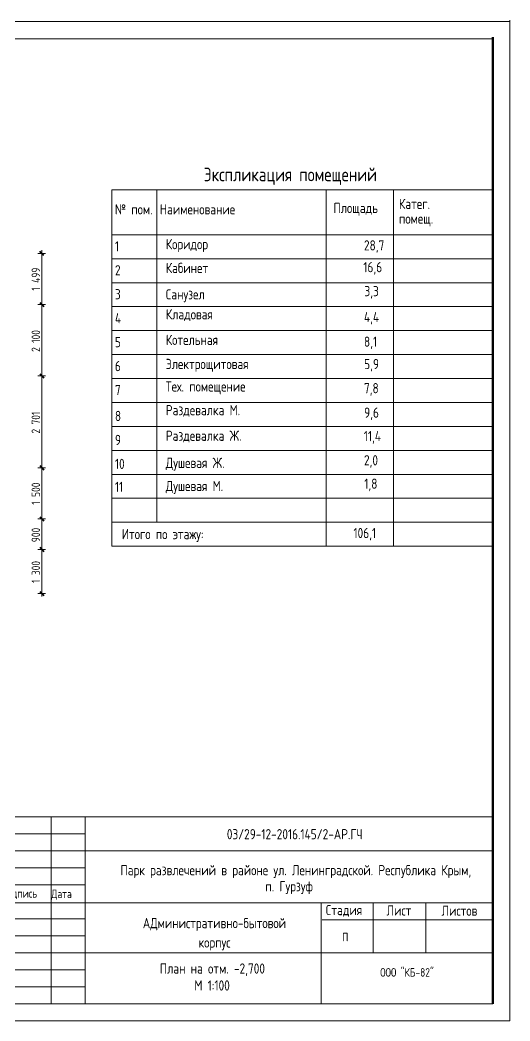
# Model space of a CAD drawing. Header units: feet. Extents: x -10410 to 374725, y -46422 to 88923.
# Drawn here: x 18132 to 32546, y -46422 to -16998 of the extents above; entities that cross this region are included whole.
import ezdxf

# ---------------------------------------------------------------- set-up
doc = ezdxf.new("R2010")
doc.units = ezdxf.units.FT
doc.header["$MEASUREMENT"] = 0
for name, color, linetype, lineweight in [('00_Ном._пера__120', 7, 'Continuous', 5), ('0_Ном._пера__1', 7, 'Continuous', 20), ('0_Ном._пера__120', 7, 'Continuous', 5), ('0_Ном._пера__241', 7, 'Continuous', 50), ('82323000_Ном._пера__1', 7, 'Continuous', 20), ('82323000_Ном._пера__120', 7, 'Continuous', 5), ('Конструктив - Лестница_Ном._пера__120', 7, 'Continuous', 5), ('Маркер - Оси_Ном._пера__1', 7, 'Continuous', 20), ('Размер - Общий_Ном._пера__120', 7, 'Continuous', 5), ('Размер - Общий_Ном._пера__21', 7, 'Continuous', 40)]:
    doc.layers.add(name, color=color, linetype=linetype, lineweight=lineweight)
doc.styles.add('СГЕНЕРИР_СТИЛЬ_2', font='CS_Gost2304.shx')
doc.styles.add('СГЕНЕРИР_СТИЛЬ_3', font='CS_Gost2304.shx')

msp = doc.modelspace()

# ---------------------------------------------------------------- linework, layer by layer
at = {"layer": '00_Ном._пера__120', "linetype": 'Continuous'}
for p, q in [((20049.1236, -40925.17126), (13553.54752, -40925.17126)), ((20049.1236, -41424.83096), (13553.54752, -41424.83096)), ((20049.1236, -41924.49066), (13553.54752, -41924.49066)), ((20049.1236, -43423.46975), (13553.54752, -43423.46975)), ((20049.1236, -43923.12945), (13553.54752, -43923.12945)), ((20049.1236, -44422.78915), (13553.54752, -44422.78915)), ((20049.1236, -44922.44885), (13553.54752, -44922.44885)), ((20049.1236, -45422.10855), (13553.54752, -45422.10855))]:
    msp.add_line(p, q, dxfattribs=at)
at = {"layer": '0_Ном._пера__1', "linetype": 'Continuous'}
for p, q in [((20836.6425, -21989.78006), (32046.2552, -21989.78006)), ((20836.6425, -21989.78006), (20836.6425, -32466.23047)), ((22157.20348, -21989.78006), (22157.20348, -23310.34103)), ((27140.26445, -22001.02323), (27140.26445, -32466.23047)), ((29116.10206, -21989.78006), (29116.10206, -23310.34103)), ((20836.6425, -23310.34103), (32046.2552, -23310.34103)), ((22157.20348, -23310.34103), (22157.20348, -24014.64022)), ((29116.10206, -23310.34103), (29116.10206, -24014.64022)), ((29116.10206, -23310.34103), (29116.10206, -24014.64022)), ((20836.6425, -24014.64022), (32046.2552, -24014.64022)), ((22157.20348, -24014.64022), (22157.20348, -24718.93941)), ((29116.10206, -24014.64022), (29116.10206, -24718.93941)), ((29116.10206, -24014.64022), (29116.10206, -24718.93941)), ((20836.6425, -24718.93941), (32046.2552, -24718.93941)), ((22157.20348, -24718.93941), (22157.20348, -25423.2386)), ((29116.10206, -24718.93941), (29116.10206, -25423.2386)), ((29116.10206, -24718.93941), (29116.10206, -25423.2386)), ((20836.6425, -25423.2386), (32046.2552, -25423.2386)), ((22157.20348, -25423.2386), (22157.20348, -26127.53779)), ((29116.10206, -25423.2386), (29116.10206, -26127.53779)), ((29116.10206, -25423.2386), (29116.10206, -26127.53779)), ((20836.6425, -26127.53779), (32046.2552, -26127.53779)), ((22157.20348, -26127.53779), (22157.20348, -26831.83697)), ((29116.10206, -26127.53779), (29116.10206, -26831.83697)), ((29116.10206, -26127.53779), (29116.10206, -26831.83697)), ((20836.6425, -26831.83697), (32046.2552, -26831.83697)), ((22157.20348, -26831.83697), (22157.20348, -27536.13616)), ((29116.10206, -26831.83697), (29116.10206, -27536.13616)), ((29116.10206, -26831.83697), (29116.10206, -27536.13616)), ((20836.6425, -27536.13616), (32046.2552, -27536.13616)), ((22157.20348, -27536.13616), (22157.20348, -28240.43535)), ((29116.10206, -27536.13616), (29116.10206, -28240.43535)), ((29116.10206, -27536.13616), (29116.10206, -28240.43535)), ((20836.6425, -28240.43535), (32046.2552, -28240.43535)), ((22157.20348, -28240.43535), (22157.20348, -28944.73454)), ((29116.10206, -28240.43535), (29116.10206, -28944.73454)), ((29116.10206, -28240.43535), (29116.10206, -28944.73454)), ((20836.6425, -28944.73454), (32046.2552, -28944.73454)), ((22157.20348, -28944.73454), (22157.20348, -29649.03372)), ((29116.10206, -28944.73454), (29116.10206, -29649.03372)), ((29116.10206, -28944.73454), (29116.10206, -29649.03372)), ((20836.6425, -29649.03372), (32046.2552, -29649.03372)), ((22157.20348, -29649.03372), (22157.20348, -30353.33291)), ((29116.10206, -29649.03372), (29116.10206, -30353.33291)), ((29116.10206, -29649.03372), (29116.10206, -30353.33291)), ((20836.6425, -30353.33291), (32046.2552, -30353.33291)), ((22157.20348, -30353.33291), (22157.20348, -31057.6321)), ((29116.10206, -30353.33291), (29116.10206, -31057.6321)), ((29116.10206, -30353.33291), (29116.10206, -31057.6321)), ((20836.6425, -31057.6321), (32046.2552, -31057.6321)), ((22157.20348, -31057.6321), (22157.20348, -31761.93129)), ((29116.10206, -31057.6321), (29116.10206, -31761.93129)), ((29116.10206, -31057.6321), (29116.10206, -31761.93129)), ((20836.6425, -31761.93129), (32046.2552, -31761.93129)), ((29116.10206, -31761.93129), (29116.10206, -32466.23047)), ((29116.10206, -31761.93129), (29116.10206, -32466.23047)), ((29116.10206, -31761.93129), (29116.10206, -32466.23047)), ((20836.6425, -32466.23047), (32046.2552, -32466.23047))]:
    msp.add_line(p, q, dxfattribs=at)
at = {"layer": '0_Ном._пера__120', "linetype": 'Continuous'}
for p, q in [((19049.8042, -45921.76825), (19049.8042, -40425.51156)), ((20049.1236, -45921.76825), (20049.1236, -40425.51156)), ((20049.1236, -41424.83096), (32030.54549, -41424.83096)), ((20049.1236, -42424.15036), (13553.54752, -42424.15036)), ((13558.84637, -42944.66646), (32046.2552, -42944.66646)), ((26991.66502, -42944.66646), (26991.66502, -45921.76825)), ((28516.579, -44422.78915), (28516.579, -42944.66646)), ((30069.60021, -44422.78915), (30069.60021, -42944.66646)), ((27017.5999, -43444.32616), (32046.2552, -43444.32616)), ((20049.1236, -44422.78915), (32046.2552, -44422.78915))]:
    msp.add_line(p, q, dxfattribs=at)
at = {"layer": '0_Ном._пера__120', "linetype": 'Continuous', "flags": 128}
msp.add_lwpolyline([(13558.84637, -45921.76825), (32046.2552, -45921.76825), (32046.2552, -40425.51156), (13558.84637, -40425.51156)], close=True, dxfattribs=at)
msp.add_lwpolyline([(13558.84637, -45921.76825), (32046.2552, -45921.76825), (32046.2552, -40425.51156), (13558.84637, -40425.51156)], close=True, dxfattribs=at)
at = {"layer": '0_Ном._пера__241', "linetype": 'Continuous'}
for q in [(32046.2552, -17498.01891), (32046.2552, -17546.44287)]:
    msp.add_line((32046.2552, -45921.76825), q, dxfattribs=at)
at = {"layer": '82323000_Ном._пера__1', "linetype": 'Continuous'}
for p, q in [((32546.2552, -17046.44287), (-9397.29291, -17046.44287)), ((32046.2552, -17546.44287), (-7397.29291, -17546.44287))]:
    msp.add_line(p, q, dxfattribs=at)
at = {"layer": '82323000_Ном._пера__120', "linetype": 'Continuous'}
for p, q in [((32046.2552, -45517.24113), (32046.2552, -17498.01891)), ((32046.2552, -45565.66509), (32046.2552, -17546.44287)), ((-7397.29291, -45921.76825), (32046.2552, -45921.76825)), ((-9397.29291, -46421.76825), (32546.2552, -46421.76825))]:
    msp.add_line(p, q, dxfattribs=at)
at = {"layer": 'Конструктив - Лестница_Ном._пера__120', "linetype": 'Continuous'}
for p in [(32546.2552, -16998.01891), (32546.2552, -17046.44287)]:
    msp.add_line(p, (32546.2552, -46421.76825), dxfattribs=at)
at = {"layer": 'Размер - Общий_Ном._пера__120', "linetype": 'Continuous'}
for p, q in [((18772.82315, -23857.68132), (18772.82315, -23767.68132)), ((18885.32315, -23857.68132), (18660.32315, -23857.68132)), ((18772.82315, -25357.04985), (18772.82315, -23857.68132)), ((18885.32315, -25357.04985), (18660.32315, -25357.04985)), ((18772.82315, -27457.11922), (18772.82315, -25357.04985)), ((18885.32315, -27457.11922), (18660.32315, -27457.11922)), ((18772.82315, -30157.68132), (18772.82315, -27457.11922)), ((18885.32315, -30157.68132), (18660.32315, -30157.68132)), ((18772.82315, -31657.744), (18772.82315, -30157.68132)), ((18885.32315, -31657.744), (18660.32315, -31657.744)), ((18772.82315, -32557.744), (18772.82315, -31657.744)), ((18885.32315, -32557.744), (18660.32315, -32557.744)), ((18772.82315, -33857.68132), (18772.82315, -32557.744)), ((18885.32315, -33857.68132), (18660.32315, -33857.68132)), ((18772.82315, -33947.68132), (18772.82315, -33857.68132))]:
    msp.add_line(p, q, dxfattribs=at)
at = {"layer": 'Размер - Общий_Ном._пера__21', "linetype": 'Continuous'}
for p, q in [((18832.82315, -23917.68132), (18712.82315, -23797.68132)), ((18712.82315, -25297.04985), (18832.82315, -25417.04985)), ((18712.82315, -27397.11922), (18832.82315, -27517.11922)), ((18712.82315, -30097.68132), (18832.82315, -30217.68132)), ((18712.82315, -31597.744), (18832.82315, -31717.744)), ((18712.82315, -32497.744), (18832.82315, -32617.744)), ((18712.82315, -33797.68132), (18832.82315, -33917.68132))]:
    msp.add_line(p, q, dxfattribs=at)

# ---------------------------------------------------------------- texts
at = {"layer": 'Маркер - Оси_Ном._пера__1', "linetype": 'Continuous', "style": 'СГЕНЕРИР_СТИЛЬ_2'}
for s, insert, char_height, attachment_point in [('\\A1;{\\FCS_Gost2304.shx;03/29-12-2016.145/2-АР.ГЧ}', (26212.6671, -40931.11674), 300, 5), ('\\A1;{\\FCS_Gost2304.shx;Парк развлечений в районе ул. Ленинградской. Республика Крым,}', (21086.48528, -42220.01189), 300, 7), ('\\A1;{\\FCS_Gost2304.shx;п. Гурзуф}', (25349.758, -42692.73916), 300, 7), ('\\A1;{\\FCS_Gost2304.shx;Подпись}', (17587.89213, -42691.98664), 250, 4), ('\\A1;{\\FCS_Gost2304.shx;Дата}', (19049.8042, -42710.77979), 250, 4), ('\\A1;{\\FCS_Gost2304.shx;Стадия}', (27663.6332, -43185.20799), 300, 5), ('\\A1;{\\FCS_Gost2304.shx;Лист}', (29279.40558, -43173.24689), 300, 5), ('\\A1;{\\FCS_Gost2304.shx;Листов}', (31059.3486, -43179.45771), 300, 5), ('\\A1;{\\FCS_Gost2304.shx;П}', (27701.38661, -43954.1012), 250, 5), ('\\A1;{\\FCS_Gost2304.shx;План на отм. -2,700}', (22244.24965, -45099.77419), 300, 7), ('\\A1;{\\FCS_Gost2304.shx;ООО "КБ-82"}', (29518.96011, -44993.65576), 250, 5), ('\\A1;{\\FCS_Gost2304.shx;М 1:100}', (23260.97692, -45527.55601), 300, 7)]:
    msp.add_mtext(s, dxfattribs=dict(at, insert=insert, char_height=char_height, attachment_point=attachment_point))
at = {"layer": 'Маркер - Оси_Ном._пера__1', "linetype": 'Continuous', "insert": (23851.72882, -43870.18741), "char_height": 300, "width": 4607.6934986, "attachment_point": 5, "line_spacing_factor": 1.139351, "style": 'СГЕНЕРИР_СТИЛЬ_2'}
msp.add_mtext('\\A1;{\\FCS_Gost2304.shx;АДминистративно-бытовой корпус}', dxfattribs=at)
at = {"layer": 'Размер - Общий_Ном._пера__120', "linetype": 'Continuous'}
for s, insert, char_height, attachment_point, style in [('\\A1;{\\FCS_Gost2304.shx;Экспликация помещений}', (26084.75536, -21846.71769), 400, 8, 'СГЕНЕРИР_СТИЛЬ_3'), ('\\A1;{\\FCS_Gost2304.shx;Катег.}', (29281.19232, -22553.13707), 300, 7, 'СГЕНЕРИР_СТИЛЬ_2'), ('\\A1;{\\FCS_Gost2304.shx;№ пом.}', (20924.6799, -22712.3314), 300, 7, 'СГЕНЕРИР_СТИЛЬ_2'), ('\\A1;{\\FCS_Gost2304.shx;Наименование}', (22245.24088, -22712.76776), 300, 7, 'СГЕНЕРИР_СТИЛЬ_2'), ('\\A1;{\\FCS_Gost2304.shx;Площадь}', (27352.51741, -22754.65867), 300, 7, 'СГЕНЕРИР_СТИЛЬ_2'), ('\\A1;{\\FCS_Gost2304.shx;помещ.}', (29281.19232, -23067.75525), 300, 7, 'СГЕНЕРИР_СТИЛЬ_2'), ('\\A1;{\\FCS_Gost2304.shx;1}', (20924.6799, -23799.43464), 300, 7, 'СГЕНЕРИР_СТИЛЬ_2'), ('\\A1;{\\FCS_Gost2304.shx;Коридор}', (22421.31567, -23818.28408), 300, 7, 'СГЕНЕРИР_СТИЛЬ_2'), ('\\A1;{\\FCS_Gost2304.shx;28,7}', (28250.06755, -23841.61552), 300, 7, 'СГЕНЕРИР_СТИЛЬ_2'), ('\\A1;{\\FCS_Gost2304.shx;16,6}', (28232.05982, -24482.43782), 300, 7, 'СГЕНЕРИР_СТИЛЬ_2'), ('\\A1;{\\FCS_Gost2304.shx;2}', (20924.6799, -24503.735), 300, 7, 'СГЕНЕРИР_СТИЛЬ_2'), ('\\A1;{\\FCS_Gost2304.shx;Кабинет}', (22421.31567, -24437.92873), 300, 7, 'СГЕНЕРИР_СТИЛЬ_2'), ('\\A1;{\\FCS_Gost2304.shx;3}', (20924.6799, -25208.03418), 300, 7, 'СГЕНЕРИР_СТИЛЬ_2'), ('\\A1;{\\FCS_Gost2304.shx;Санузел}', (22421.31567, -25292.94465), 300, 7, 'СГЕНЕРИР_СТИЛЬ_2'), ('\\A1;{\\FCS_Gost2304.shx;3,3}', (28264.35474, -25186.73701), 300, 7, 'СГЕНЕРИР_СТИЛЬ_2'), ('\\A1;{\\FCS_Gost2304.shx;Кладовая}', (22421.31567, -25846.5271), 300, 7, 'СГЕНЕРИР_СТИЛЬ_2'), ('\\A1;{\\FCS_Gost2304.shx;4,4}', (28250.06755, -25946.57289), 300, 7, 'СГЕНЕРИР_СТИЛЬ_2'), ('\\A1;{\\FCS_Gost2304.shx;4}', (20924.6799, -25912.33337), 300, 7, 'СГЕНЕРИР_СТИЛЬ_2'), ('\\A1;{\\FCS_Gost2304.shx;5}', (20924.6799, -26616.63256), 300, 7, 'СГЕНЕРИР_СТИЛЬ_2'), ('\\A1;{\\FCS_Gost2304.shx;Котельная}', (22421.31567, -26550.82559), 300, 7, 'СГЕНЕРИР_СТИЛЬ_2'), ('\\A1;{\\FCS_Gost2304.shx;8,1}', (28250.06755, -26672.56727), 300, 7, 'СГЕНЕРИР_СТИЛЬ_2'), ('\\A1;{\\FCS_Gost2304.shx;6}', (20924.6799, -27320.93175), 300, 7, 'СГЕНЕРИР_СТИЛЬ_2'), ('\\A1;{\\FCS_Gost2304.shx;Электрощитовая}', (22421.31567, -27339.77932), 300, 7, 'СГЕНЕРИР_СТИЛЬ_2'), ('\\A1;{\\FCS_Gost2304.shx;5,9}', (28255.82898, -27330.91406), 300, 7, 'СГЕНЕРИР_СТИЛЬ_2'), ('\\A1;{\\FCS_Gost2304.shx;Тех. помещение}', (22421.31567, -28001.31488), 300, 7, 'СГЕНЕРИР_СТИЛЬ_2'), ('\\A1;{\\FCS_Gost2304.shx;7}', (20924.6799, -28025.23093), 300, 7, 'СГЕНЕРИР_СТИЛЬ_2'), ('\\A1;{\\FCS_Gost2304.shx;7,8}', (28250.06755, -28040.33841), 300, 7, 'СГЕНЕРИР_СТИЛЬ_2'), ('\\A1;{\\FCS_Gost2304.shx;8}', (20924.6799, -28786.50636), 300, 7, 'СГЕНЕРИР_СТИЛЬ_2'), ('\\A1;{\\FCS_Gost2304.shx;Раздевалка М.}', (22421.31567, -28663.72385), 300, 7, 'СГЕНЕРИР_СТИЛЬ_2'), ('\\A1;{\\FCS_Gost2304.shx;9,6}', (28255.12082, -28759.07012), 300, 7, 'СГЕНЕРИР_СТИЛЬ_2'), ('\\A1;{\\FCS_Gost2304.shx;Раздевалка Ж.}', (22421.31567, -29415.83809), 300, 7, 'СГЕНЕРИР_СТИЛЬ_2'), ('\\A1;{\\FCS_Gost2304.shx;11,4}', (28246.17287, -29449.94745), 300, 7, 'СГЕНЕРИР_СТИЛЬ_2'), ('\\A1;{\\FCS_Gost2304.shx;9}', (20924.6799, -29490.80555), 300, 7, 'СГЕНЕРИР_СТИЛЬ_2'), ('\\A1;{\\FCS_Gost2304.shx;10}', (20924.6799, -30195.10437), 300, 7, 'СГЕНЕРИР_СТИЛЬ_2'), ('\\A1;{\\FCS_Gost2304.shx;Душевая Ж.}', (22421.31567, -30246.68604), 300, 7, 'СГЕНЕРИР_СТИЛЬ_2'), ('\\A1;{\\FCS_Gost2304.shx;2,0}', (28250.06755, -30158.98073), 300, 7, 'СГЕНЕРИР_СТИЛЬ_2'), ('\\A1;{\\FCS_Gost2304.shx;11}', (20924.6799, -30870.4227), 300, 7, 'СГЕНЕРИР_СТИЛЬ_2'), ('\\A1;{\\FCS_Gost2304.shx;Душевая М.}', (22421.31567, -30927.3018), 300, 7, 'СГЕНЕРИР_СТИЛЬ_2'), ('\\A1;{\\FCS_Gost2304.shx;1,8}', (28260.20362, -30849.192), 300, 7, 'СГЕНЕРИР_СТИЛЬ_2'), ('\\A1;{\\FCS_Gost2304.shx;Итого по этажу:}', (21126.55381, -32341.70024), 300, 7, 'СГЕНЕРИР_СТИЛЬ_2'), ('\\A1;{\\FCS_Gost2304.shx;106,1}', (27941.76532, -32298.46855), 300, 7, 'СГЕНЕРИР_СТИЛЬ_2')]:
    msp.add_mtext(s, dxfattribs=dict(at, insert=insert, char_height=char_height, attachment_point=attachment_point, style=style))
at = {"layer": 'Размер - Общий_Ном._пера__120', "linetype": 'Continuous', "char_height": 250, "attachment_point": 7, "rotation": 90, "style": 'СГЕНЕРИР_СТИЛЬ_2'}
for s, insert in [('\\A1;{\\FCS_Gost2304.shx;1\xa0499}', (18722.82292, -24954.03309)), ('\\A1;{\\FCS_Gost2304.shx;2\xa0100}', (18722.82292, -26753.75204)), ('\\A1;{\\FCS_Gost2304.shx;2\xa0701}', (18722.82292, -29154.06777)), ('\\A1;{\\FCS_Gost2304.shx;1\xa0500}', (18722.82292, -31245.89517)), ('\\A1;{\\FCS_Gost2304.shx;900}', (18722.82292, -32347.74524)), ('\\A1;{\\FCS_Gost2304.shx;1\xa0300}', (18722.82292, -33545.89517))]:
    msp.add_mtext(s, dxfattribs=dict(at, insert=insert))

doc.saveas('drawing.dxf')
